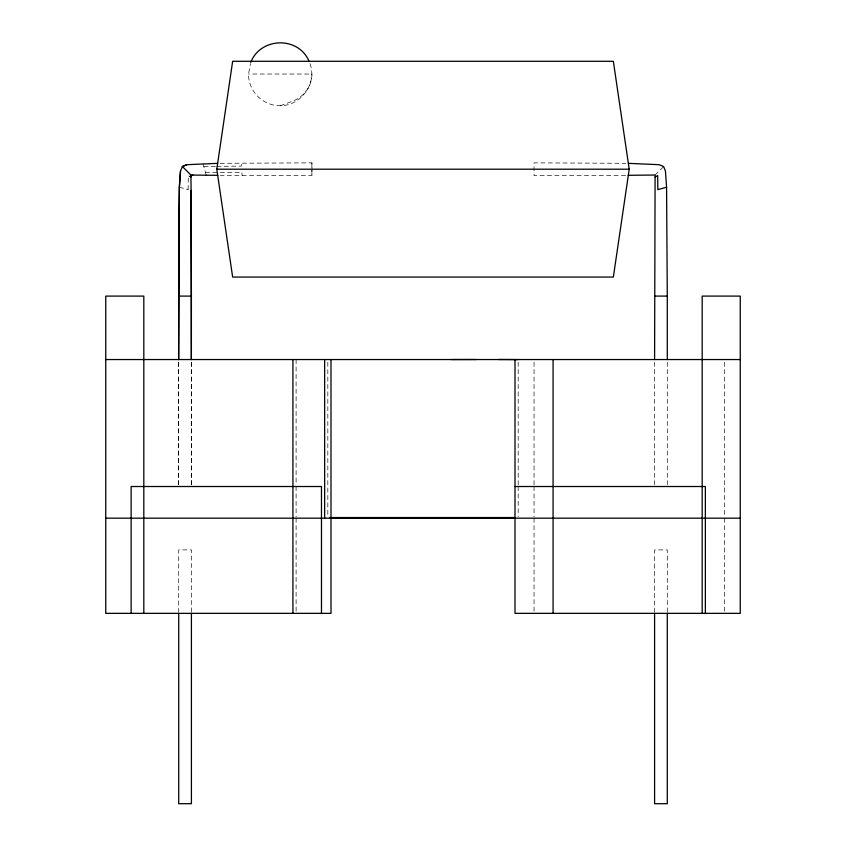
<?xml version="1.0" encoding="UTF-8"?>
<svg xmlns="http://www.w3.org/2000/svg" width="846" height="846" viewBox="0 0 846 846"><rect width="100%" height="100%" fill="white"/><g stroke="black" fill="none" stroke-linecap="round" stroke-linejoin="round"><path stroke-width="0.63" stroke-dasharray="4.23 3.17" d="M188.087 189.631L188.309 175.577L190.9 177.078L188.235 175.577M309.985 63.64C317.419 83.342 301.06 105.761 280.238 105.75A31.725 31.725 0 0 1 248.513 74.025L250.49 63.64M655.1 175.037L663.613 166.535M280.238 105.75L291.912 101.457A31.725 29.494 0 0 0 311.963 74.025L248.513 74.025M220.119 163.31L311.963 162.855L311.963 175.545L220.309 175.312M203.812 166.482L215.487 166.366M216.788 166.355L241.427 166.112L241.195 163.003M625.606 175.312L534.038 175.545L534.048 162.855L625.797 163.31M205.398 172.309L241.882 172.33L242.115 175.439M179.341 187.23L188.172 189.631M203.008 163.564L206.202 175.228M724.388 362.194L724.388 516.853M724.388 518.175L724.388 612.028M667.283 362.194L667.283 485.128M667.283 612.028L667.283 549.9L654.593 549.9L654.593 612.028M654.593 362.194L654.593 485.128M534.038 362.194L534.038 485.128M534.038 486.45L534.038 516.853M534.038 518.175L534.038 612.028M518.175 362.194L518.175 485.139M518.175 486.461L518.175 516.853M327.825 362.194L327.825 516.853M311.878 162.855L311.888 175.545M296.1 359.55L296.1 485.128M296.1 486.45L296.1 516.853M296.1 518.175L296.1 612.028M191.386 362.194L191.408 485.128M191.408 612.028L191.408 549.9L178.718 549.9L178.718 612.028M191.323 362.194L191.333 485.128M178.654 362.194L178.686 485.128M178.643 362.194L178.633 485.128"/><path stroke-width="1.27" d="M191.09 190.424L190.91 175.037L182.398 166.535L180.462 171.093L179.341 187.23L178.643 359.55M178.654 359.55L178.876 225.417M654.593 359.55L655.1 175.037L628.166 175.302M178.781 225.417L179.373 187.23L180.547 171.093M216.788 169.242L232.65 61.293L613.35 61.293L629.213 169.242L613.35 277.065L232.65 277.065L216.788 169.2L629.213 169.2M250.744 62.35C260.653 37.065 298.448 36.029 309.033 61.272M655.09 177.078L657.68 175.577L657.828 189.631L666.574 187.23L665.453 171.093L663.613 166.535L659.055 164.684L628.419 163.352M186.913 164.684L182.302 166.535L186.955 164.684L217.581 163.352M451.256 359.529L476.298 359.497M369.702 518.238L394.744 518.196M178.718 296.1L191.408 296.1L191.376 359.55M654.593 296.1L667.283 296.1L667.283 359.55M105.75 359.55L740.25 359.55M515.003 486.513L705.353 486.513L705.353 613.413M329.94 517.541L515.003 517.541M105.75 518.175L740.25 518.175M192.941 175.048L190.815 175.037L190.9 177.078M498.484 359.487L518.175 359.561M330.458 518.186L347.516 518.238M206.191 175.228L217.834 175.302M192.846 175.048L206.287 175.228M666.574 187.23L667.283 296.1M191.408 296.1L191.027 190.424L191.333 359.55M702.18 613.35L702.18 296.1L740.25 296.1L740.25 613.35L515.003 613.35L515.003 359.55M667.283 613.35L667.283 803.7L654.593 803.7L654.593 613.35M553.073 359.55L553.073 613.35M330.998 359.55L330.998 613.35L105.75 613.35L105.75 296.1L143.82 296.1L143.82 613.35M324.653 359.55L324.653 518.175M321.48 613.413L321.48 486.513L131.13 486.513L131.13 613.413M292.928 359.55L292.928 613.35M191.408 613.35L191.408 803.7L178.718 803.7L178.718 613.35"/></g></svg>
